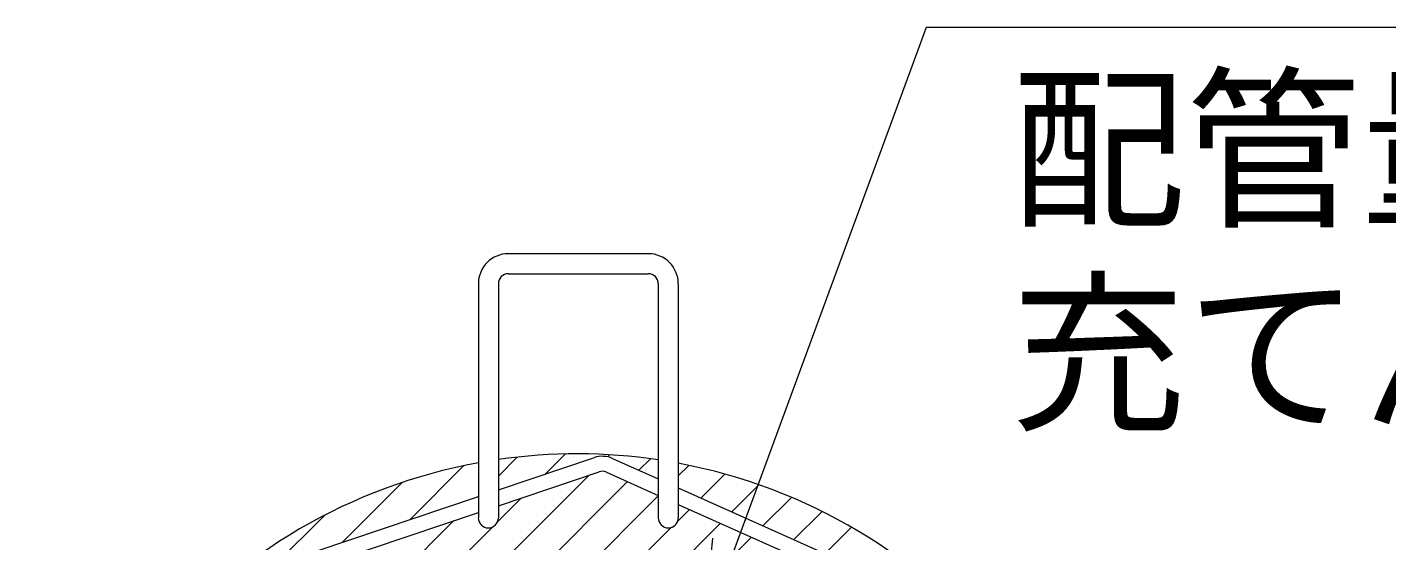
# Model space of a CAD drawing. Extents: x 443 to 1217, y -1921 to -677.
# Drawn here: x 568.25 to 594.78, y -1131.43 to -1121.39 of the extents above; entities that cross this region are included whole.
import ezdxf
from ezdxf.enums import TextEntityAlignment as Align

# ---------------------------------------------------------------- set-up
doc = ezdxf.new("R2010")
doc.units = 0
doc.header["$MEASUREMENT"] = 0
doc.layers.get('0').update_dxf_attribs({"linetype": 'CONTINUOUS'})
doc.layers.add('10', color=7, linetype='CONTINUOUS')
doc.layers.add('3', color=8, linetype='CONTINUOUS')
doc.styles.add('ｽﾀｲﾙ2', font='MS PGothic.ttf')

# ---------------------------------------------------------------- blocks, each defined once
blk = doc.blocks.new('OPEN330A')
at = {"color": 0}
for q in [(30, 8.0385), (30, -8.0385), (40, 0)]:
    blk.add_line((0, 0), q, dxfattribs=at)

msp = doc.modelspace()

# ---------------------------------------------------------------- linework, layer by layer
at = {"color": 7, "linetype": 'Continuous'}
for p, q in [((581.443, -1133.148), (585.769, -1121.389)), ((585.769, -1121.389), (631.277, -1121.389))]:
    msp.add_line(p, q, dxfattribs=at)
at = {"color": 8, "linetype": 'Continuous'}
for p, q in [((577.429, -1130.132), (577.799, -1129.762)), ((578.344, -1130.092), (578.735, -1129.701)), ((579.554, -1129.756), (579.594, -1129.717)), ((580.167, -1130.018), (580.392, -1129.793)), ((575.71, -1130.977), (576.759, -1129.928)), ((580.935, -1130.125), (581.138, -1129.922)), ((581.376, -1130.559), (581.842, -1130.093)), ((568.968, -1140.342), (579.197, -1130.114)), ((569.141, -1141.044), (579.946, -1130.239)), ((574.393, -1131.419), (575.558, -1130.254)), ((581.98, -1130.829), (582.507, -1130.302)), ((569.314, -1141.746), (580.546, -1130.514)), ((577.027, -1130.535), (577.04, -1130.522)), ((577.413, -1131.023), (577.88, -1130.556)), ((582.585, -1131.099), (583.138, -1130.546)), ((580.924, -1131.011), (581.155, -1130.78)), ((583.189, -1131.369), (583.737, -1130.821)), ((568.795, -1139.641), (577.313, -1131.123)), ((568.836, -1138.726), (576.563, -1130.999)), ((569.487, -1142.447), (580.806, -1131.128)), ((569.66, -1143.149), (581.759, -1131.05)), ((573.076, -1131.861), (574.041, -1130.896)), ((583.794, -1131.639), (584.307, -1131.126)), ((569.833, -1143.85), (582.364, -1131.32))]:
    msp.add_line(p, q, dxfattribs=at)
at = {"layer": '3', "color": 3, "linetype": 'Continuous'}
for p, q in [((577.624, -1125.799), (580.351, -1125.799)), ((577.624, -1126.189), (580.351, -1126.189)), ((577.04, -1126.384), (577.04, -1130.945)), ((577.429, -1126.384), (577.429, -1130.945)), ((580.546, -1126.384), (580.546, -1130.945)), ((580.935, -1126.384), (580.935, -1130.945)), ((577.429, -1130.399), (579.3, -1129.771)), ((579.653, -1129.788), (580.546, -1130.187)), ((577.429, -1130.708), (579.393, -1130.048)), ((579.534, -1130.055), (580.546, -1130.507)), ((572.274, -1132.131), (577.04, -1130.53)), ((580.935, -1130.361), (586.419, -1132.813)), ((572.367, -1132.408), (577.04, -1130.839)), ((580.935, -1130.682), (586.3, -1133.08))]:
    msp.add_line(p, q, dxfattribs=at)
for centre, radius, start, end in [((577.624, -1126.384), 0.584, 90, 180), ((580.351, -1126.384), 0.584, 0, 90), ((577.624, -1126.384), 0.195, 90, 180), ((580.351, -1126.384), 0.195, 0, 90), ((578.969, -1140.494), 10.796, 81.6019, 98.2005), ((579.455, -1130.233), 0.487, 65.9124, 108.5625), ((578.964, -1140.412), 10.713, 100.3456, 257.8235), ((579.455, -1130.233), 0.195, 65.9124, 108.5625), ((578.964, -1140.412), 10.713, 280.6055, 79.3945), ((577.234, -1130.945), 0.195, 180, 0), ((580.741, -1130.945), 0.195, 180, 0)]:
    msp.add_arc(centre, radius, start, end, dxfattribs=at)

# ---------------------------------------------------------------- block references
at = {"color": 7, "linetype": 'Continuous', "xscale": -0.05843603243154152, "yscale": 0.05843603243154152, "zscale": 0.05843603243154152, "rotation": 249.7976120461977}
msp.add_blockref('OPEN330A', (581.443, -1133.148), dxfattribs=at)

# ---------------------------------------------------------------- texts
at = {"layer": '10', "linetype": 'Continuous', "style": 'ｽﾀｲﾙ2'}
for tag, p in [('配管量によって耐火パックの', (587.412, -1125.764)), ('充てん厚が変わります。', (587.412, -1129.744))]:
    msp.add_attdef(tag, text='', height=2.5, dxfattribs=at).set_placement(p, align=Align.BOTTOM_LEFT)

doc.saveas('drawing.dxf')
